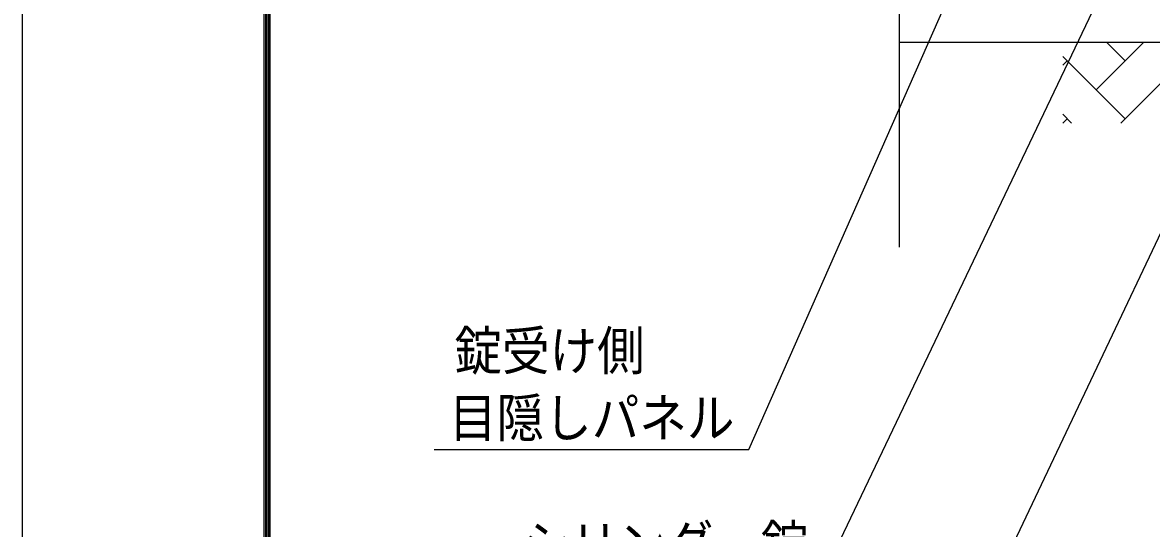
# Model space of a CAD drawing. Units: millimetres, scale not verified. Extents: x -4455 to 4455, y -3150 to 3150.
# Drawn here: x -4455 to -3054, y -1660 to -1032 of the extents above; entities that cross this region are included whole.
import ezdxf
from ezdxf.enums import TextEntityAlignment as Align

# ---------------------------------------------------------------- set-up
doc = ezdxf.new("R2010")
doc.units = ezdxf.units.MM
doc.header["$LTSCALE"] = 20
for name, color, linetype, lineweight in [('0-2_外形線', 7, 'Continuous', 25), ('0-3_0', 7, 'Continuous', 25), ('0-B_J200', 3, 'Continuous', 25), ('0-E_ハッチング', 4, 'Continuous', 25), ('1-A_LAYER12', 3, 'Continuous', 25)]:
    doc.layers.add(name, color=color, linetype=linetype, lineweight=lineweight)
doc.styles.add('ＭＳ ゴシック', font='')
doc.styles.get('ＭＳ ゴシック').set_extended_font_data('MS Gothic')

msp = doc.modelspace()

# ---------------------------------------------------------------- linework, layer by layer
at = {"layer": '0-2_外形線'}
msp.add_line((-2963.81, -1056.54), (-3366.88, -1056.54), dxfattribs=at)
at = {"layer": '0-3_0', "color": 3}
msp.add_lwpolyline([(-4454.89, 3149.88), (4455.11, 3149.88), (4455.11, -3150.12), (-4454.89, -3150.12)], close=True, dxfattribs=at)
at = {"layer": '0-3_0'}
for points in [[(-4154.89, 2962.38), (4155.11, 2962.38), (4155.11, -2962.62), (-4154.89, -2962.62)], [(-4153.01, 2960.51), (4153.24, 2960.51), (4153.24, -2960.74), (-4153.01, -2960.74)], [(-4151.14, 2958.63), (4151.36, 2958.63), (4151.36, -2958.87), (-4151.14, -2958.87)], [(-4149.26, 2956.76), (4149.49, 2956.76), (4149.49, -2956.99), (-4149.26, -2956.99)], [(-4147.39, 2954.88), (4147.61, 2954.88), (4147.61, -2955.12), (-4147.39, -2955.12)]]:
    msp.add_lwpolyline(points, close=True, dxfattribs=at)
at = {"layer": '0-B_J200', "color": 4}
msp.add_line((-3366.88, 1025.03), (-3366.88, -1310.62), dxfattribs=at)
at = {"layer": '0-E_ハッチング'}
for p, q in [((-3122.32, -1115.29), (-3063.57, -1056.54)), ((-3086.4, -1079.37), (-3109.22, -1056.54)), ((-3086.4, -1151.21), (-3163.81, -1073.8)), ((-3163.81, -1084.93), (-3158.24, -1079.37)), ((-3091.73, -1156.54), (-3014.56, -1079.37)), ((-3152.91, -1156.54), (-3163.81, -1145.64)), ((-3163.57, -1156.54), (-3158.24, -1151.21))]:
    msp.add_line(p, q, dxfattribs=at)
at = {"layer": '1-A_LAYER12'}
for points in [[(-3852.05, -1719.34), (-3461.75, -1719.34), (-2704.4, -132.86)], [(-3826.27, -1846.93), (-3304.75, -1846.93), (-2498.05, -145.66)], [(-3943.84, -1561.69), (-3553.54, -1561.69), (-2954.6, -204.88)]]:
    msp.add_lwpolyline(points, dxfattribs=at)

# ---------------------------------------------------------------- texts
at = {"layer": '1-A_LAYER12', "style": 'ＭＳ ゴシック', "width": 0.9}
for s, p in [('錠受け側', (-3918.88, -1477.61)), ('目隠しパネル', (-3925.54, -1560.94)), ('シリンダー錠', (-3833.75, -1718.59))]:
    msp.add_text(s, height=48.09, dxfattribs=at).set_placement(p, align=Align.BOTTOM_LEFT)

doc.saveas('drawing.dxf')
